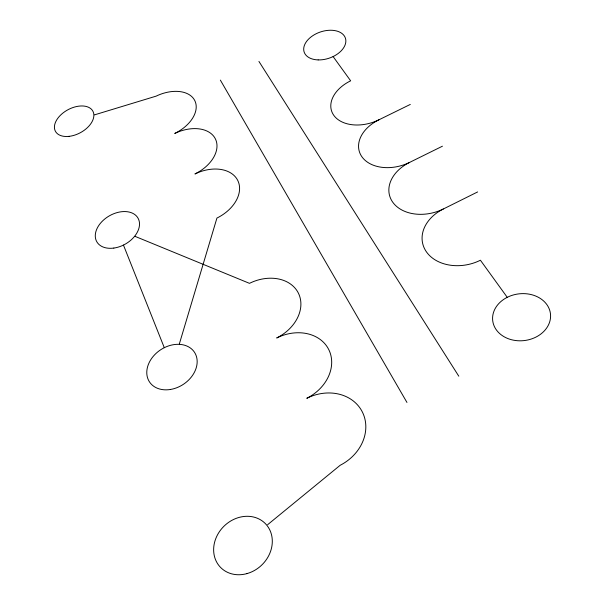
<?xml version="1.0" encoding="UTF-8"?>
<svg xmlns="http://www.w3.org/2000/svg" width="605" height="605" viewBox="0 0 605 605"><rect width="100%" height="100%" fill="white"/><g stroke="black" fill="none" stroke-linecap="round" stroke-linejoin="round"><path stroke-width="0.91" d="M179.337 343.958L216.93 218.065A35.476 24.639 -25.7 0 0 237.742 180.434A35.476 24.639 -25.7 0 0 194.946 173.96A34.001 22.627 -25.5 0 0 215.365 138.847A34.001 22.627 -25.5 0 0 174.754 133.455A32.64 20.85 -25.4 0 0 194.78 100.589A32.64 20.85 -25.4 0 0 156.143 96.135L94.478 114.874M267.614 524.709L340.176 465.275A43.719 37.412 -27.8 0 0 362.403 412.088A43.719 37.412 -27.8 0 0 306.788 398.302A41.488 33.706 -26.9 0 0 328.757 349.577A41.488 33.706 -26.9 0 0 276.712 337.976A39.484 30.522 -26.4 0 0 298.371 293.107A39.484 30.522 -26.4 0 0 249.479 283.344L134.975 236.328M507.247 297.32L505.515 298.257A29.085 23.512 -6.9 0 0 507.504 338.407A29.085 23.512 -6.9 0 0 550.58 316.702A29.085 23.512 -6.9 0 0 509.047 296.48L507.247 297.32L480.415 260.226A40.134 30.545 -12.4 0 1 426.654 252.179A40.134 30.545 -12.4 0 1 443.352 208.982L477.632 191.936M410.296 104.423L378.866 119.835A36.383 25.493 -16.3 0 0 362.04 156.96A36.383 25.493 -16.3 0 0 409.645 162.382L442.444 146.198M333.105 56.567L350.65 80.82A34.788 23.406 -17.5 0 0 333.862 115.434A34.788 23.406 -17.5 0 0 378.866 119.835M258.932 61.43L458.794 376.189M220.356 80.102L406.961 402.454M123.45 245.07L164.288 347.686M443.352 208.982A38.153 27.86 -14.6 0 1 392.842 202.35A38.153 27.86 -14.6 0 1 409.645 162.39M69.023 136.359A21.258 13.053 -28.2 0 0 93.2 111.849A21.258 13.053 -28.2 0 0 60.205 115.479A21.258 13.053 -28.2 0 0 69.023 136.359M170.61 389.446A26.945 20.676 -33.5 0 0 194.439 352.208A26.945 20.676 -33.5 0 0 150.857 359.582A26.945 20.676 -33.5 0 0 170.61 389.446M113.831 248.073A23.754 16.222 -29.9 0 0 138.084 218.261A23.754 16.222 -29.9 0 0 100.271 223.464A23.754 16.222 -29.9 0 0 113.831 248.073M246.916 573.616A31.324 27.081 -44.3 0 0 266.17 524.482A31.324 27.081 -44.3 0 0 215.826 538.473A31.324 27.081 -44.3 0 0 246.916 573.616M318.162 59.91A21.765 13.809 -18.8 0 0 345.417 38.175A21.765 13.809 -18.8 0 0 310.751 37.162A21.765 13.809 -18.8 0 0 318.162 59.91"/></g></svg>
